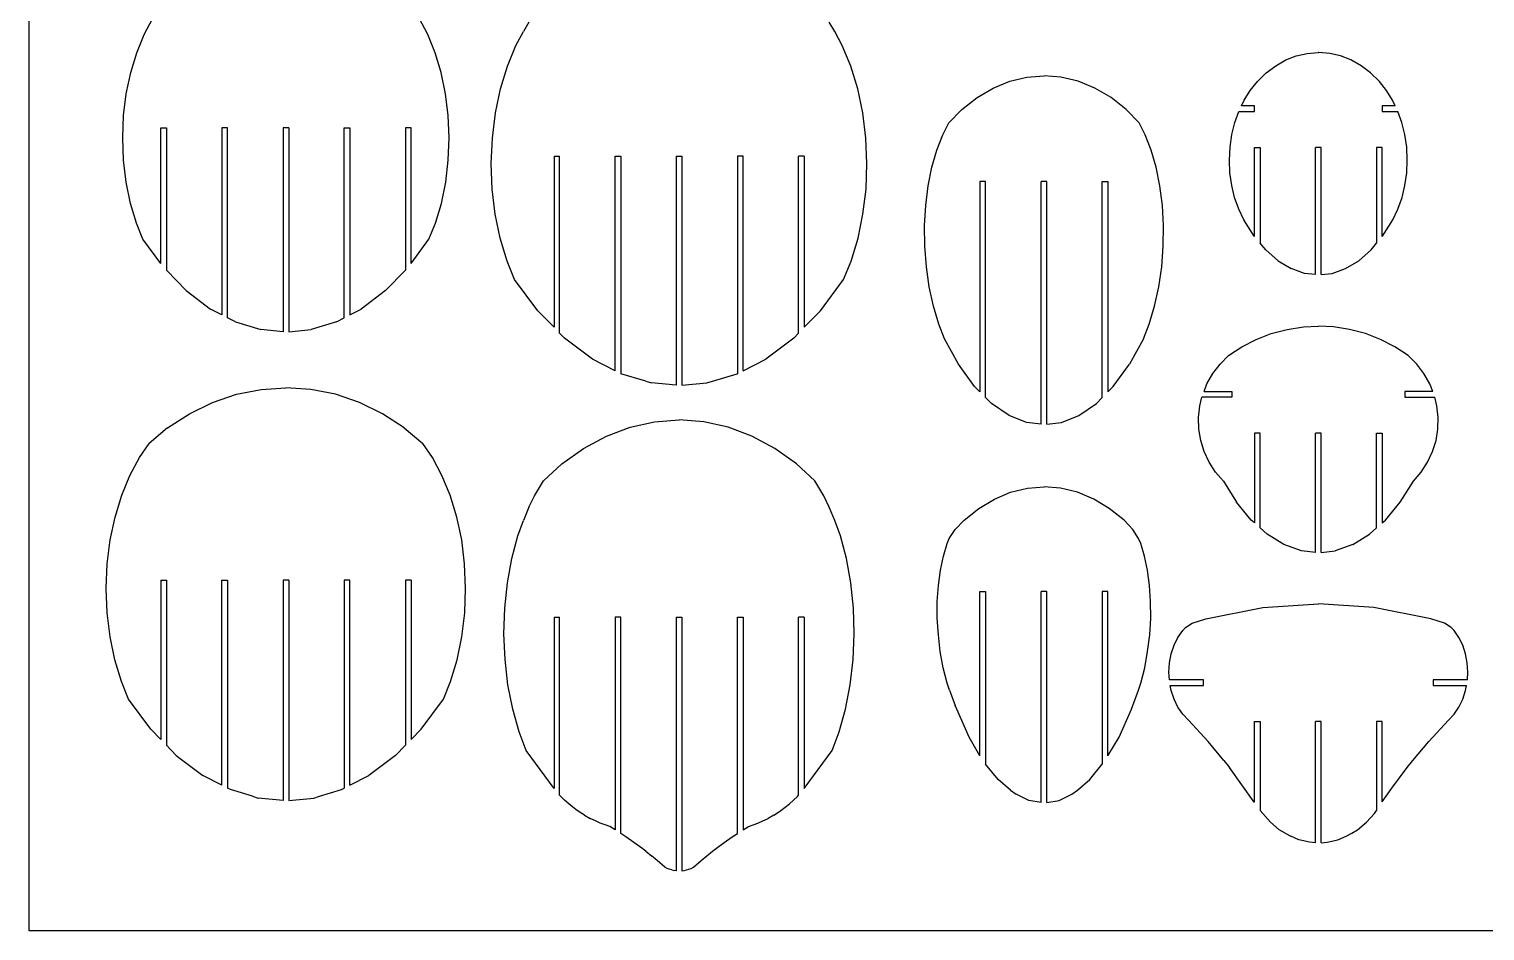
# Model space of a CAD drawing. Extents: x -138 to 138, y -110 to 110.
# Drawn here: x -138.3 to -9.7, y -110.4 to -30.7 of the extents above; entities that cross this region are included whole.
import ezdxf

# ---------------------------------------------------------------- set-up
doc = ezdxf.new("R2010")
doc.units = 0
doc.header["$MEASUREMENT"] = 0
doc.layers.get('0').update_dxf_attribs({"linetype": 'CONTINUOUS'})

msp = doc.modelspace()

# ---------------------------------------------------------------- linework, layer by layer
for p, q in [((-138.33, -110.41), (-138.33, 110.41)), ((-128.17, -31.17), (-127.4, -29.72)), ((-103.1, -31.17), (-103.86, -29.72)), ((-94.15, -30.07), (-94.65, -30.89)), ((-67.12, -30.89), (-67.62, -30.07)), ((-128.82, -32.78), (-128.17, -31.17)), ((-102.44, -32.78), (-103.1, -31.17)), ((-96.06, -33.97), (-95.31, -32.12)), ((-95.31, -32.12), (-94.65, -30.89)), ((-66.46, -32.12), (-67.12, -30.89)), ((-65.7, -33.97), (-66.46, -32.12)), ((-129.35, -34.53), (-128.82, -32.78)), ((-101.91, -34.53), (-102.44, -32.78)), ((-28.15, -33.92), (-27.26, -33.41)), ((-27.26, -33.41), (-26.33, -33.05)), ((-26.33, -33.05), (-25.38, -32.83)), ((-25.38, -32.83), (-24.41, -32.75)), ((-24.41, -32.75), (-24.38, -32.75)), ((-24.35, -32.75), (-24.38, -32.75)), ((-23.38, -32.83), (-24.35, -32.75)), ((-22.43, -33.05), (-23.38, -32.83)), ((-21.5, -33.41), (-22.43, -33.05)), ((-20.61, -33.92), (-21.5, -33.41)), ((-129.74, -36.4), (-129.35, -34.53)), ((-101.52, -36.4), (-101.91, -34.53)), ((-96.67, -35.97), (-96.06, -33.97)), ((-65.09, -35.97), (-65.7, -33.97)), ((-29.77, -35.33), (-28.99, -34.56)), ((-28.99, -34.56), (-28.15, -33.92)), ((-19.77, -34.56), (-20.61, -33.92)), ((-18.99, -35.33), (-19.77, -34.56)), ((-97.12, -38.1), (-96.67, -35.97)), ((-64.64, -38.1), (-65.09, -35.97)), ((-54.55, -36.74), (-53.13, -35.9)), ((-53.13, -35.9), (-51.66, -35.3)), ((-51.66, -35.3), (-50.14, -34.93)), ((-50.14, -34.93), (-48.63, -34.81)), ((-47.13, -34.93), (-48.63, -34.81)), ((-45.61, -35.3), (-47.13, -34.93)), ((-44.13, -35.9), (-45.61, -35.3)), ((-42.71, -36.74), (-44.13, -35.9)), ((-30.4, -36.1), (-29.77, -35.33)), ((-18.36, -36.1), (-18.99, -35.33)), ((-129.98, -38.33), (-129.74, -36.4)), ((-101.28, -38.33), (-101.52, -36.4)), ((-55.89, -37.8), (-54.55, -36.74)), ((-41.37, -37.8), (-42.71, -36.74)), ((-31.18, -37.46), (-30.94, -36.97)), ((-30.94, -36.97), (-30.4, -36.1)), ((-17.82, -36.97), (-18.36, -36.1)), ((-17.58, -37.46), (-17.82, -36.97)), ((-130.06, -40.31), (-129.98, -38.33)), ((-101.2, -40.31), (-101.28, -38.33)), ((-97.39, -40.32), (-97.12, -38.1)), ((-64.37, -40.32), (-64.64, -38.1)), ((-57.04, -38.97), (-55.89, -37.8)), ((-40.23, -38.97), (-41.37, -37.8)), ((-31.77, -38.94), (-31.42, -37.96)), ((-31.42, -37.96), (-30.04, -37.96)), ((-30.04, -37.46), (-31.18, -37.46)), ((-30.04, -37.96), (-30.04, -37.46)), ((-17.58, -37.46), (-18.73, -37.46)), ((-18.73, -37.46), (-18.73, -37.96)), ((-18.73, -37.96), (-17.35, -37.96)), ((-17, -38.94), (-17.35, -37.96)), ((-126.69, -39.41), (-126.19, -39.41)), ((-126.69, -51.41), (-126.69, -39.41)), ((-126.19, -39.41), (-126.19, -52)), ((-121.29, -39.41), (-121.29, -55.95)), ((-120.79, -39.41), (-121.29, -39.41)), ((-120.79, -56.21), (-120.79, -39.41)), ((-115.38, -39.41), (-115.88, -39.41)), ((-115.88, -39.41), (-115.88, -57.45)), ((-115.38, -39.41), (-115.38, -57.45)), ((-110.48, -56.21), (-110.48, -39.41)), ((-110.48, -39.41), (-109.98, -39.41)), ((-109.98, -39.41), (-109.98, -55.95)), ((-104.57, -39.41), (-105.07, -39.41)), ((-105.07, -39.41), (-105.07, -52)), ((-104.57, -51.41), (-104.57, -39.41)), ((-57.58, -40.04), (-57.04, -38.97)), ((-39.68, -40.04), (-40.23, -38.97)), ((-32.03, -40.01), (-31.77, -38.94)), ((-16.73, -40.01), (-17, -38.94)), ((-129.99, -42.28), (-130.06, -40.31)), ((-101.28, -42.28), (-101.2, -40.31)), ((-97.49, -42.57), (-97.39, -40.32)), ((-64.28, -42.57), (-64.37, -40.32)), ((-58.11, -41.4), (-57.58, -40.04)), ((-39.15, -41.4), (-39.68, -40.04)), ((-32.25, -42.26), (-32.19, -41.13)), ((-32.19, -41.13), (-32.03, -40.01)), ((-30.04, -49.01), (-30.04, -41.16)), ((-30.04, -41.16), (-29.54, -41.16)), ((-29.54, -41.16), (-29.54, -49.6)), ((-24.13, -41.16), (-24.63, -41.16)), ((-24.63, -52.39), (-24.63, -41.16)), ((-24.13, -52.39), (-24.13, -41.16)), ((-18.73, -41.16), (-19.23, -41.16)), ((-19.23, -41.16), (-19.23, -49.6)), ((-18.73, -49.01), (-18.73, -41.16)), ((-16.57, -41.13), (-16.73, -40.01)), ((-16.52, -42.26), (-16.57, -41.13)), ((-129.75, -44.22), (-129.99, -42.28)), ((-101.51, -44.22), (-101.28, -42.28)), ((-91.94, -41.91), (-91.44, -41.91)), ((-91.94, -41.91), (-91.94, -57.05)), ((-91.44, -57.57), (-91.44, -41.91)), ((-86.54, -60.9), (-86.54, -41.91)), ((-86.54, -41.91), (-86.04, -41.91)), ((-86.04, -41.91), (-86.04, -61.15)), ((-81.13, -41.91), (-80.63, -41.91)), ((-81.13, -41.91), (-81.13, -62.17)), ((-80.63, -41.91), (-80.63, -62.17)), ((-75.73, -41.91), (-75.73, -61.15)), ((-75.23, -41.91), (-75.73, -41.91)), ((-75.23, -60.9), (-75.23, -41.91)), ((-69.82, -41.91), (-70.32, -41.91)), ((-70.32, -57.57), (-70.32, -41.91)), ((-69.82, -41.91), (-69.82, -57.05)), ((-58.54, -42.9), (-58.11, -41.4)), ((-38.72, -42.9), (-39.15, -41.4)), ((-32.2, -43.39), (-32.25, -42.26)), ((-16.57, -43.39), (-16.52, -42.26)), ((-97.4, -44.83), (-97.49, -42.57)), ((-64.36, -44.83), (-64.28, -42.57)), ((-58.87, -44.54), (-58.54, -42.9)), ((-38.39, -44.54), (-38.72, -42.9)), ((-32.04, -44.5), (-32.2, -43.39)), ((-16.73, -44.5), (-16.57, -43.39)), ((-129.37, -46.09), (-129.75, -44.22)), ((-101.89, -46.09), (-101.51, -44.22)), ((-97.13, -47.05), (-97.4, -44.83)), ((-64.63, -47.05), (-64.36, -44.83)), ((-59.09, -46.27), (-58.87, -44.54)), ((-54.29, -44.16), (-54.29, -62.74)), ((-53.79, -44.16), (-54.29, -44.16)), ((-53.79, -63.24), (-53.79, -44.16)), ((-48.38, -44.16), (-48.88, -44.16)), ((-48.88, -65.62), (-48.88, -44.16)), ((-48.38, -65.62), (-48.38, -44.16)), ((-43.48, -63.24), (-43.48, -44.16)), ((-43.48, -44.16), (-42.98, -44.16)), ((-42.98, -44.16), (-42.98, -62.74)), ((-38.17, -46.27), (-38.39, -44.54)), ((-31.78, -45.58), (-32.04, -44.5)), ((-16.99, -45.58), (-16.73, -44.5)), ((-128.84, -47.85), (-129.37, -46.09)), ((-102.42, -47.85), (-101.89, -46.09)), ((-59.19, -48.06), (-59.09, -46.27)), ((-38.07, -48.06), (-38.17, -46.27)), ((-31.41, -46.6), (-31.78, -45.58)), ((-17.35, -46.6), (-16.99, -45.58)), ((-96.69, -49.18), (-97.13, -47.05)), ((-65.07, -49.18), (-64.63, -47.05)), ((-30.96, -47.55), (-31.41, -46.6)), ((-30.05, -49), (-30.96, -47.55)), ((-18.72, -49), (-17.8, -47.55)), ((-17.8, -47.55), (-17.35, -46.6)), ((-128.27, -49.27), (-128.84, -47.85)), ((-102.99, -49.27), (-102.42, -47.85)), ((-59.17, -49.88), (-59.19, -48.06)), ((-38.09, -49.88), (-38.07, -48.06)), ((-126.69, -51.41), (-128.27, -49.27)), ((-104.57, -51.41), (-102.99, -49.27)), ((-96.09, -51.19), (-96.69, -49.18)), ((-65.68, -51.19), (-65.07, -49.18)), ((-59.03, -51.7), (-59.17, -49.88)), ((-38.23, -51.7), (-38.09, -49.88)), ((-30.04, -49.01), (-30.05, -49)), ((-29.03, -50.21), (-29.54, -49.6)), ((-19.73, -50.21), (-19.23, -49.6)), ((-18.73, -49.01), (-18.72, -49)), ((-95.43, -52.81), (-96.09, -51.19)), ((-66.34, -52.81), (-65.68, -51.19)), ((-27.94, -51.17), (-29.03, -50.21)), ((-27.94, -51.17), (-26.8, -51.86)), ((-21.97, -51.86), (-20.82, -51.17)), ((-20.82, -51.17), (-19.73, -50.21)), ((-124.44, -53.8), (-126.19, -52)), ((-106.82, -53.8), (-105.07, -52)), ((-58.77, -53.48), (-59.03, -51.7)), ((-38.49, -53.48), (-38.23, -51.7)), ((-25.61, -52.28), (-26.8, -51.86)), ((-24.63, -52.39), (-25.61, -52.28)), ((-24.13, -52.39), (-23.15, -52.28)), ((-23.15, -52.28), (-21.97, -51.86)), ((-124.44, -53.8), (-122.29, -55.43)), ((-106.82, -53.8), (-108.97, -55.43)), ((-93.37, -55.59), (-95.43, -52.81)), ((-68.39, -55.59), (-66.34, -52.81)), ((-58.4, -55.18), (-58.77, -53.48)), ((-38.86, -55.18), (-38.49, -53.48)), ((-57.92, -56.78), (-58.4, -55.18)), ((-39.34, -56.78), (-38.86, -55.18)), ((-121.29, -55.95), (-122.29, -55.43)), ((-120.09, -56.57), (-120.79, -56.21)), ((-120.09, -56.57), (-117.86, -57.25)), ((-111.17, -56.57), (-113.4, -57.25)), ((-111.17, -56.57), (-110.48, -56.21)), ((-109.98, -55.95), (-108.97, -55.43)), ((-91.94, -57.05), (-93.37, -55.59)), ((-69.82, -57.05), (-68.39, -55.59)), ((-115.88, -57.45), (-117.86, -57.25)), ((-115.38, -57.45), (-113.4, -57.25)), ((-91.02, -58), (-91.44, -57.57)), ((-70.74, -58), (-70.32, -57.57)), ((-57.43, -58.07), (-57.92, -56.78)), ((-39.84, -58.07), (-39.34, -56.78)), ((-29.88, -58.12), (-28.54, -57.61)), ((-28.54, -57.61), (-27.14, -57.24)), ((-27.14, -57.24), (-25.71, -57.01)), ((-25.71, -57.01), (-24.38, -56.94)), ((-23.05, -57.01), (-24.38, -56.94)), ((-21.62, -57.24), (-23.05, -57.01)), ((-20.22, -57.61), (-21.62, -57.24)), ((-18.88, -58.12), (-20.22, -57.61)), ((-88.55, -59.86), (-91.02, -58)), ((-70.74, -58), (-73.21, -59.86)), ((-56.18, -60.32), (-57.43, -58.07)), ((-39.84, -58.07), (-41.08, -60.32)), ((-32.32, -59.54), (-31.15, -58.77)), ((-31.15, -58.77), (-29.88, -58.12)), ((-17.62, -58.77), (-18.88, -58.12)), ((-16.44, -59.54), (-17.62, -58.77)), ((-86.54, -60.9), (-88.55, -59.86)), ((-75.23, -60.9), (-73.21, -59.86)), ((-54.76, -62.27), (-56.18, -60.32)), ((-42.51, -62.27), (-41.08, -60.32)), ((-33.71, -61.14), (-33.07, -60.3)), ((-33.07, -60.3), (-32.32, -59.54)), ((-15.69, -60.3), (-16.44, -59.54)), ((-15.05, -61.14), (-15.69, -60.3)), ((-86.02, -61.17), (-86.04, -61.15)), ((-83.83, -61.82), (-86.02, -61.17)), ((-77.93, -61.82), (-75.75, -61.17)), ((-75.75, -61.17), (-75.73, -61.15)), ((-34.23, -62.04), (-33.71, -61.14)), ((-14.54, -62.04), (-15.05, -61.14)), ((-122.12, -63.69), (-120, -62.97)), ((-120, -62.97), (-117.82, -62.54)), ((-117.82, -62.54), (-115.63, -62.39)), ((-113.44, -62.54), (-115.63, -62.39)), ((-111.26, -62.97), (-113.44, -62.54)), ((-109.14, -63.69), (-111.26, -62.97)), ((-83.83, -61.82), (-83.33, -61.95)), ((-81.13, -62.17), (-83.33, -61.95)), ((-80.63, -62.17), (-78.43, -61.95)), ((-78.43, -61.95), (-77.93, -61.82)), ((-54.29, -62.74), (-54.76, -62.27)), ((-42.98, -62.74), (-42.51, -62.27)), ((-34.49, -62.71), (-34.23, -62.04)), ((-34.49, -62.71), (-32.04, -62.71)), ((-32.04, -62.71), (-32.04, -63.21)), ((-16.73, -62.71), (-16.73, -63.21)), ((-14.27, -62.71), (-16.73, -62.71)), ((-14.27, -62.71), (-14.54, -62.04)), ((-124.16, -64.69), (-122.12, -63.69)), ((-107.1, -64.69), (-109.14, -63.69)), ((-53.26, -63.77), (-53.79, -63.24)), ((-51.72, -64.83), (-53.26, -63.77)), ((-45.54, -64.83), (-44, -63.77)), ((-44, -63.77), (-43.48, -63.24)), ((-34.98, -65.01), (-34.87, -64)), ((-34.87, -64), (-34.67, -63.21)), ((-32.04, -63.21), (-34.67, -63.21)), ((-16.73, -63.21), (-14.1, -63.21)), ((-13.9, -64), (-14.1, -63.21)), ((-13.79, -65.01), (-13.9, -64)), ((-126.09, -65.94), (-124.16, -64.69)), ((-105.18, -65.94), (-107.1, -64.69)), ((-85.21, -65.87), (-83.05, -65.39)), ((-83.05, -65.39), (-80.88, -65.24)), ((-78.71, -65.39), (-80.88, -65.24)), ((-76.55, -65.87), (-78.71, -65.39)), ((-50.17, -65.45), (-51.72, -64.83)), ((-48.88, -65.62), (-50.17, -65.45)), ((-48.38, -65.62), (-47.09, -65.45)), ((-47.09, -65.45), (-45.54, -64.83)), ((-34.95, -66.04), (-34.98, -65.01)), ((-13.81, -66.04), (-13.79, -65.01)), ((-126.09, -65.94), (-127.73, -67.32)), ((-105.18, -65.94), (-103.54, -67.32)), ((-89.33, -67.75), (-87.31, -66.66)), ((-87.31, -66.66), (-85.21, -65.87)), ((-74.45, -66.66), (-76.55, -65.87)), ((-72.43, -67.75), (-74.45, -66.66)), ((-34.78, -67.05), (-34.95, -66.04)), ((-29.54, -66.41), (-30.04, -66.41)), ((-30.04, -66.41), (-30.04, -74.34)), ((-29.54, -74.79), (-29.54, -66.41)), ((-24.13, -66.41), (-24.63, -66.41)), ((-24.63, -76.96), (-24.63, -66.41)), ((-24.13, -76.96), (-24.13, -66.41)), ((-19.23, -66.41), (-18.73, -66.41)), ((-19.23, -74.79), (-19.23, -66.41)), ((-18.73, -66.41), (-18.73, -74.34)), ((-13.98, -67.05), (-13.81, -66.04)), ((-128.58, -68.56), (-127.73, -67.32)), ((-102.68, -68.56), (-103.54, -67.32)), ((-91.24, -69.13), (-89.33, -67.75)), ((-70.52, -69.13), (-72.43, -67.75)), ((-34.47, -68.03), (-34.78, -67.05)), ((-34.03, -68.97), (-34.47, -68.03)), ((-14.73, -68.97), (-14.29, -68.03)), ((-14.29, -68.03), (-13.98, -67.05)), ((-129.43, -70.14), (-128.58, -68.56)), ((-101.84, -70.14), (-102.68, -68.56)), ((-92.86, -70.63), (-91.24, -69.13)), ((-68.9, -70.63), (-70.52, -69.13)), ((-33.47, -69.85), (-34.03, -68.97)), ((-15.3, -69.85), (-14.73, -68.97)), ((-130.15, -71.9), (-129.43, -70.14)), ((-101.11, -71.9), (-101.84, -70.14)), ((-93.67, -71.95), (-92.86, -70.63)), ((-68.09, -71.95), (-68.9, -70.63)), ((-32.78, -70.66), (-33.47, -69.85)), ((-32.78, -70.66), (-31.62, -72.52)), ((-17.14, -72.52), (-15.98, -70.66)), ((-15.98, -70.66), (-15.3, -69.85)), ((-130.73, -73.82), (-130.15, -71.9)), ((-100.53, -73.82), (-101.11, -71.9)), ((-94.15, -72.95), (-93.67, -71.95)), ((-67.62, -72.95), (-68.09, -71.95)), ((-53.02, -72.23), (-51.58, -71.63)), ((-51.58, -71.63), (-50.1, -71.26)), ((-50.1, -71.26), (-48.63, -71.14)), ((-47.16, -71.26), (-48.63, -71.14)), ((-45.68, -71.63), (-47.16, -71.26)), ((-44.24, -72.23), (-45.68, -71.63)), ((-94.15, -72.95), (-94.65, -74.12)), ((-67.12, -74.12), (-67.62, -72.95)), ((-55.7, -74.11), (-54.4, -73.06)), ((-54.4, -73.06), (-53.02, -72.23)), ((-42.86, -73.06), (-44.24, -72.23)), ((-41.56, -74.11), (-42.86, -73.06)), ((-30.32, -74.09), (-31.62, -72.52)), ((-18.44, -74.09), (-17.14, -72.52)), ((-131.16, -75.85), (-130.73, -73.82)), ((-100.1, -75.85), (-100.53, -73.82)), ((-95.14, -75.48), (-94.65, -74.12)), ((-66.63, -75.48), (-67.12, -74.12)), ((-56.48, -74.92), (-55.7, -74.11)), ((-40.78, -74.92), (-41.56, -74.11)), ((-30.04, -74.34), (-30.32, -74.09)), ((-18.73, -74.34), (-18.44, -74.09)), ((-131.42, -77.97), (-131.16, -75.85)), ((-99.84, -77.97), (-100.1, -75.85)), ((-95.67, -77.5), (-95.14, -75.48)), ((-66.09, -77.5), (-66.63, -75.48)), ((-57.18, -76.16), (-57, -75.71)), ((-57, -75.71), (-56.48, -74.92)), ((-40.27, -75.71), (-40.78, -74.92)), ((-40.08, -76.16), (-40.27, -75.71)), ((-28.91, -75.34), (-29.54, -74.79)), ((-27.42, -76.26), (-28.91, -75.34)), ((-21.34, -76.26), (-19.85, -75.34)), ((-19.85, -75.34), (-19.23, -74.79)), ((-57.52, -77.28), (-57.18, -76.16)), ((-39.75, -77.28), (-40.08, -76.16)), ((-25.87, -76.81), (-27.42, -76.26)), ((-24.63, -76.96), (-25.87, -76.81)), ((-24.13, -76.96), (-22.9, -76.81)), ((-21.34, -76.26), (-22.9, -76.81)), ((-131.51, -80.13), (-131.42, -77.97)), ((-99.75, -80.13), (-99.84, -77.97)), ((-96.06, -79.65), (-95.67, -77.5)), ((-65.7, -79.65), (-66.09, -77.5)), ((-57.78, -78.53), (-57.52, -77.28)), ((-39.48, -78.53), (-39.75, -77.28)), ((-126.69, -79.41), (-126.69, -93.49)), ((-126.69, -79.41), (-126.19, -79.41)), ((-126.19, -79.41), (-126.19, -94)), ((-121.29, -97.53), (-121.29, -79.41)), ((-121.29, -79.41), (-120.79, -79.41)), ((-120.79, -79.41), (-120.79, -97.79)), ((-115.38, -79.41), (-115.88, -79.41)), ((-115.88, -79.41), (-115.88, -98.87)), ((-115.38, -79.41), (-115.38, -98.87)), ((-110.48, -79.41), (-110.48, -97.79)), ((-109.98, -79.41), (-110.48, -79.41)), ((-109.98, -97.53), (-109.98, -79.41)), ((-105.07, -79.41), (-105.07, -94)), ((-104.57, -79.41), (-105.07, -79.41)), ((-104.57, -79.41), (-104.57, -93.49)), ((-96.3, -81.88), (-96.06, -79.65)), ((-65.47, -81.88), (-65.7, -79.65)), ((-57.96, -79.87), (-57.78, -78.53)), ((-39.3, -79.87), (-39.48, -78.53)), ((-131.43, -82.29), (-131.51, -80.13)), ((-99.83, -82.29), (-99.75, -80.13)), ((-58.06, -81.29), (-57.96, -79.87)), ((-54.29, -94.92), (-54.29, -80.41)), ((-54.29, -80.41), (-53.79, -80.41)), ((-53.79, -80.41), (-53.79, -95.67)), ((-48.38, -80.41), (-48.88, -80.41)), ((-48.88, -99.05), (-48.88, -80.41)), ((-48.38, -99.05), (-48.38, -80.41)), ((-43.48, -80.41), (-43.48, -95.67)), ((-42.98, -80.41), (-43.48, -80.41)), ((-42.98, -94.92), (-42.98, -80.41)), ((-39.21, -81.29), (-39.3, -79.87)), ((-131.17, -84.41), (-131.43, -82.29)), ((-100.09, -84.41), (-99.83, -82.29)), ((-96.37, -84.15), (-96.3, -81.88)), ((-65.4, -84.15), (-65.47, -81.88)), ((-58.06, -82.75), (-58.06, -81.29)), ((-39.2, -82.75), (-39.21, -81.29)), ((-34.33, -82.81), (-29.28, -81.81)), ((-29.28, -81.81), (-24.38, -81.48)), ((-19.48, -81.81), (-24.38, -81.48)), ((-14.43, -82.81), (-19.48, -81.81)), ((-91.94, -82.66), (-91.44, -82.66)), ((-91.94, -82.66), (-91.94, -97.82)), ((-91.44, -98.42), (-91.44, -82.66)), ((-86.54, -82.66), (-86.54, -101.47)), ((-86.04, -82.66), (-86.54, -82.66)), ((-86.04, -101.79), (-86.04, -82.66)), ((-81.13, -82.66), (-80.63, -82.66)), ((-81.13, -82.66), (-81.13, -105.09)), ((-80.63, -82.66), (-80.63, -105.09)), ((-75.73, -101.79), (-75.73, -82.66)), ((-75.73, -82.66), (-75.23, -82.66)), ((-75.23, -82.66), (-75.23, -101.47)), ((-69.82, -82.66), (-70.32, -82.66)), ((-70.32, -98.42), (-70.32, -82.66)), ((-69.82, -82.66), (-69.82, -97.82)), ((-57.97, -84.23), (-58.06, -82.75)), ((-39.29, -84.23), (-39.2, -82.75)), ((-36.37, -83.84), (-36.13, -83.59)), ((-36.13, -83.59), (-35.54, -83.21)), ((-35.54, -83.21), (-34.33, -82.81)), ((-13.22, -83.21), (-14.43, -82.81)), ((-12.64, -83.59), (-13.22, -83.21)), ((-12.39, -83.84), (-12.64, -83.59)), ((-130.75, -86.45), (-131.17, -84.41)), ((-100.51, -86.45), (-100.09, -84.41)), ((-96.27, -86.42), (-96.37, -84.15)), ((-65.5, -86.42), (-65.4, -84.15)), ((-57.8, -85.7), (-57.97, -84.23)), ((-39.47, -85.7), (-39.29, -84.23)), ((-37.14, -85.16), (-36.8, -84.47)), ((-36.8, -84.47), (-36.37, -83.84)), ((-11.97, -84.47), (-12.39, -83.84)), ((-11.62, -85.16), (-11.97, -84.47)), ((-57.53, -87.14), (-57.8, -85.7)), ((-39.73, -87.14), (-39.47, -85.7)), ((-37.55, -86.72), (-37.39, -85.92)), ((-37.39, -85.92), (-37.14, -85.16)), ((-11.37, -85.92), (-11.62, -85.16)), ((-11.22, -86.72), (-11.37, -85.92)), ((-130.17, -88.37), (-130.75, -86.45)), ((-101.09, -88.37), (-100.51, -86.45)), ((-96.01, -88.65), (-96.27, -86.42)), ((-65.76, -88.65), (-65.5, -86.42)), ((-57.19, -88.51), (-57.53, -87.14)), ((-40.07, -88.51), (-39.73, -87.14)), ((-37.6, -87.54), (-37.55, -86.72)), ((-11.17, -87.54), (-11.22, -86.72)), ((-129.54, -89.92), (-130.17, -88.37)), ((-101.72, -89.92), (-101.09, -88.37)), ((-95.59, -90.8), (-96.01, -88.65)), ((-66.18, -90.8), (-65.76, -88.65)), ((-56.99, -89.12), (-57.19, -88.51)), ((-40.27, -89.12), (-40.07, -88.51)), ((-37.55, -88.21), (-37.6, -87.54)), ((-34.54, -88.21), (-37.55, -88.21)), ((-37.48, -88.71), (-34.54, -88.71)), ((-37.39, -89.16), (-37.48, -88.71)), ((-34.54, -88.71), (-34.54, -88.21)), ((-11.21, -88.21), (-14.23, -88.21)), ((-14.23, -88.21), (-14.23, -88.71)), ((-14.23, -88.71), (-11.29, -88.71)), ((-11.37, -89.16), (-11.29, -88.71)), ((-11.21, -88.21), (-11.17, -87.54)), ((-127.58, -92.58), (-129.54, -89.92)), ((-103.69, -92.58), (-101.72, -89.92)), ((-56.99, -89.12), (-56.49, -90.48)), ((-40.77, -90.48), (-40.27, -89.12)), ((-37.14, -89.92), (-37.39, -89.16)), ((-36.8, -90.62), (-37.14, -89.92)), ((-11.97, -90.62), (-11.62, -89.92)), ((-11.62, -89.92), (-11.37, -89.16)), ((-95.02, -92.82), (-95.59, -90.8)), ((-66.74, -92.82), (-66.18, -90.8)), ((-56.35, -90.82), (-56.49, -90.48)), ((-55.26, -93.27), (-56.35, -90.82)), ((-42, -93.27), (-40.91, -90.82)), ((-40.91, -90.82), (-40.77, -90.48)), ((-36.37, -91.24), (-36.8, -90.62)), ((-35.87, -91.77), (-36.37, -91.24)), ((-12.89, -91.77), (-12.39, -91.24)), ((-12.39, -91.24), (-11.97, -90.62)), ((-126.69, -93.49), (-127.58, -92.58)), ((-104.57, -93.49), (-103.69, -92.58)), ((-35.87, -91.77), (-34.13, -93.66)), ((-30.04, -99.01), (-30.04, -91.91)), ((-30.04, -91.91), (-29.54, -91.91)), ((-29.54, -91.91), (-29.54, -99.75)), ((-24.13, -91.91), (-24.63, -91.91)), ((-24.63, -102.62), (-24.63, -91.91)), ((-24.13, -102.62), (-24.13, -91.91)), ((-18.73, -91.91), (-19.23, -91.91)), ((-19.23, -91.91), (-19.23, -99.75)), ((-18.73, -99.01), (-18.73, -91.91)), ((-14.63, -93.66), (-12.89, -91.77)), ((-94.41, -94.45), (-95.02, -92.82)), ((-67.36, -94.45), (-66.74, -92.82)), ((-54.29, -94.92), (-55.26, -93.27)), ((-42.98, -94.92), (-42, -93.27)), ((-32.74, -95.33), (-34.13, -93.66)), ((-16.02, -95.33), (-14.63, -93.66)), ((-125.33, -94.89), (-126.19, -94)), ((-125.33, -94.89), (-122.97, -96.66)), ((-105.94, -94.89), (-108.3, -96.66)), ((-105.94, -94.89), (-105.07, -94)), ((-91.94, -97.82), (-94.41, -94.45)), ((-69.82, -97.82), (-67.36, -94.45)), ((-52.69, -97.03), (-53.79, -95.67)), ((-44.57, -97.03), (-43.48, -95.67)), ((-32.74, -95.33), (-32.24, -95.96)), ((-30.07, -99.02), (-32.24, -95.96)), ((-17.9, -97.8), (-16.52, -95.96)), ((-16.52, -95.96), (-16.02, -95.33)), ((-121.29, -97.53), (-122.97, -96.66)), ((-109.98, -97.53), (-108.3, -96.66)), ((-51.58, -97.98), (-52.69, -97.03)), ((-45.68, -97.98), (-44.57, -97.03)), ((-120.54, -97.91), (-120.79, -97.79)), ((-118.58, -98.51), (-120.54, -97.91)), ((-118.58, -98.51), (-118.08, -98.66)), ((-115.88, -98.87), (-118.08, -98.66)), ((-115.38, -98.87), (-113.18, -98.66)), ((-113.18, -98.66), (-112.68, -98.51)), ((-112.68, -98.51), (-110.72, -97.91)), ((-110.72, -97.91), (-110.48, -97.79)), ((-91.35, -98.52), (-91.44, -98.42)), ((-91, -98.85), (-91.35, -98.52)), ((-90.64, -99.17), (-91, -98.85)), ((-71.13, -99.17), (-70.76, -98.85)), ((-70.76, -98.85), (-70.41, -98.52)), ((-70.41, -98.52), (-70.32, -98.42)), ((-51.58, -97.98), (-51.08, -98.32)), ((-49.98, -98.87), (-51.08, -98.32)), ((-48.88, -99.05), (-49.98, -98.87)), ((-48.38, -99.05), (-47.28, -98.87)), ((-47.28, -98.87), (-46.18, -98.32)), ((-46.18, -98.32), (-45.68, -97.98)), ((-30.04, -99.01), (-30.07, -99.02)), ((-18.73, -99.01), (-17.9, -97.8)), ((-90.27, -99.47), (-90.64, -99.17)), ((-89.88, -99.75), (-90.27, -99.47)), ((-89.49, -100.02), (-89.88, -99.75)), ((-89.24, -100.17), (-89.49, -100.02)), ((-89.24, -100.17), (-88.74, -100.46)), ((-72.52, -100.17), (-73.02, -100.46)), ((-72.52, -100.17), (-72.27, -100.02)), ((-72.27, -100.02), (-71.88, -99.75)), ((-71.88, -99.75), (-71.5, -99.47)), ((-71.5, -99.47), (-71.13, -99.17)), ((-29.54, -99.75), (-28.62, -100.81)), ((-20.14, -100.81), (-19.42, -100.04)), ((-19.42, -100.04), (-19.23, -99.75)), ((-88.69, -100.49), (-88.74, -100.46)), ((-88.28, -100.69), (-88.69, -100.49)), ((-87.86, -100.87), (-88.28, -100.69)), ((-87.43, -101.04), (-87.86, -100.87)), ((-87, -101.18), (-87.43, -101.04)), ((-86.54, -101.47), (-87, -101.18)), ((-75.23, -101.47), (-74.76, -101.18)), ((-74.76, -101.18), (-74.33, -101.04)), ((-74.33, -101.04), (-73.91, -100.87)), ((-73.91, -100.87), (-73.49, -100.69)), ((-73.49, -100.69), (-73.08, -100.49)), ((-73.08, -100.49), (-73.02, -100.46)), ((-27.84, -101.46), (-28.62, -100.81)), ((-27.33, -101.76), (-27.84, -101.46)), ((-21.43, -101.76), (-20.93, -101.46)), ((-20.93, -101.46), (-20.14, -100.81)), ((-85.58, -102.09), (-86.04, -101.79)), ((-84.88, -102.58), (-85.58, -102.09)), ((-84.18, -103.09), (-84.88, -102.58)), ((-77.58, -103.09), (-76.89, -102.58)), ((-76.89, -102.58), (-76.19, -102.09)), ((-76.19, -102.09), (-75.73, -101.79)), ((-27.33, -101.76), (-26.83, -102.04)), ((-26.1, -102.35), (-26.83, -102.04)), ((-25.18, -102.57), (-26.1, -102.35)), ((-24.63, -102.62), (-25.18, -102.57)), ((-24.13, -102.62), (-23.59, -102.57)), ((-23.59, -102.57), (-22.67, -102.35)), ((-22.67, -102.35), (-21.93, -102.04)), ((-21.93, -102.04), (-21.43, -101.76)), ((-83.83, -103.36), (-84.18, -103.09)), ((-83.83, -103.36), (-83.33, -103.76)), ((-82.82, -104.19), (-83.33, -103.76)), ((-82.15, -104.78), (-82.82, -104.19)), ((-79.61, -104.78), (-78.94, -104.19)), ((-78.94, -104.19), (-78.43, -103.76)), ((-78.43, -103.76), (-77.93, -103.36)), ((-77.93, -103.36), (-77.58, -103.09)), ((-81.95, -104.88), (-82.15, -104.78)), ((-81.75, -104.96), (-81.95, -104.88)), ((-81.54, -105.02), (-81.75, -104.96)), ((-81.54, -105.02), (-81.32, -105.06)), ((-81.13, -105.09), (-81.32, -105.06)), ((-80.63, -105.09), (-80.44, -105.06)), ((-80.44, -105.06), (-80.23, -105.02)), ((-80.23, -105.02), (-80.02, -104.96)), ((-80.02, -104.96), (-79.81, -104.88)), ((-79.81, -104.88), (-79.61, -104.78)), ((138.33, -110.41), (-138.33, -110.41))]:
    msp.add_line(p, q)

doc.saveas('drawing.dxf')
